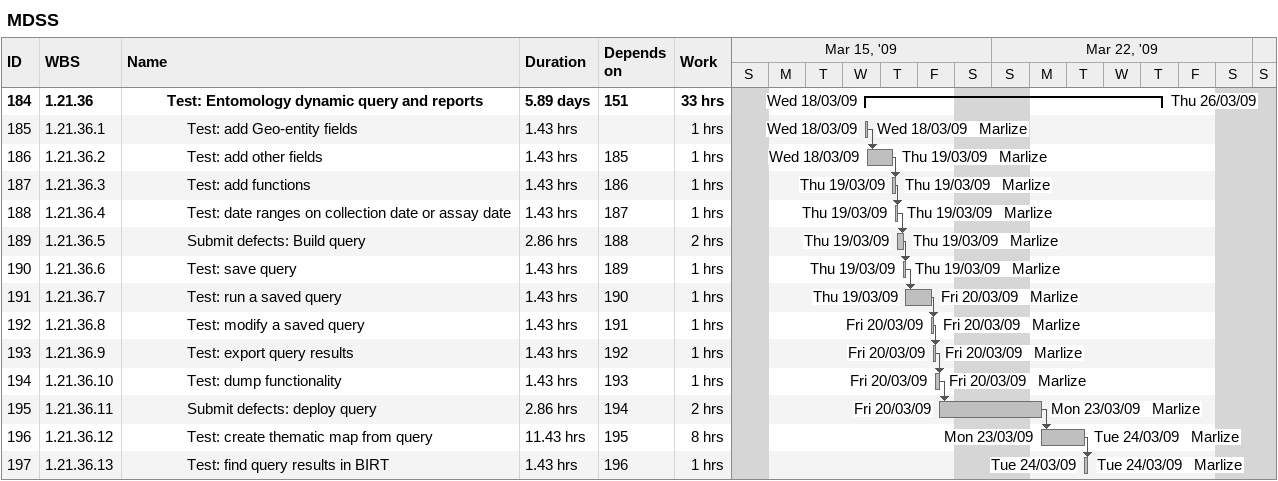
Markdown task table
MDSS

| ID | WBS | Task | Duration | Start | Finish | Predecessors | Resources | Work (h) |
|---|---|---|---|---|---|---|---|---|
| 184 | 1.21.36 | **Test: Entomology dynamic query and reports** | 5.89d | 2009-03-18 | 2009-03-26 | 151 |  | 33 |
| 185 | 1.21.36.1 | Test: add Geo-entity fields | 1.43h | 2009-03-18 | 2009-03-18 |  | Marlize | 1 |
| 186 | 1.21.36.2 | Test: add other fields | 1.43h | 2009-03-18 | 2009-03-19 | 185 | Marlize | 1 |
| 187 | 1.21.36.3 | Test: add functions | 1.43h | 2009-03-19 | 2009-03-19 | 186 | Marlize | 1 |
| 188 | 1.21.36.4 | Test: date ranges on collection date or assay date | 1.43h | 2009-03-19 | 2009-03-19 | 187 | Marlize | 1 |
| 189 | 1.21.36.5 | Submit defects: Build query | 2.86h | 2009-03-19 | 2009-03-19 | 188 | Marlize | 2 |
| 190 | 1.21.36.6 | Test: save query | 1.43h | 2009-03-19 | 2009-03-19 | 189 | Marlize | 1 |
| 191 | 1.21.36.7 | Test: run a saved query | 1.43h | 2009-03-19 | 2009-03-20 | 190 | Marlize | 1 |
| 192 | 1.21.36.8 | Test: modify a saved query | 1.43h | 2009-03-20 | 2009-03-20 | 191 | Marlize | 1 |
| 193 | 1.21.36.9 | Test: export query results | 1.43h | 2009-03-20 | 2009-03-20 | 192 | Marlize | 1 |
| 194 | 1.21.36.10 | Test: dump functionality | 1.43h | 2009-03-20 | 2009-03-20 | 193 | Marlize | 1 |
| 195 | 1.21.36.11 | Submit defects: deploy query | 2.86h | 2009-03-20 | 2009-03-23 | 194 | Marlize | 2 |
| 196 | 1.21.36.12 | Test: create thematic map from query | 11.43h | 2009-03-23 | 2009-03-24 | 195 | Marlize | 8 |
| 197 | 1.21.36.13 | Test: find query results in BIRT | 1.43h | 2009-03-24 | 2009-03-24 | 196 | Marlize | 1 |
